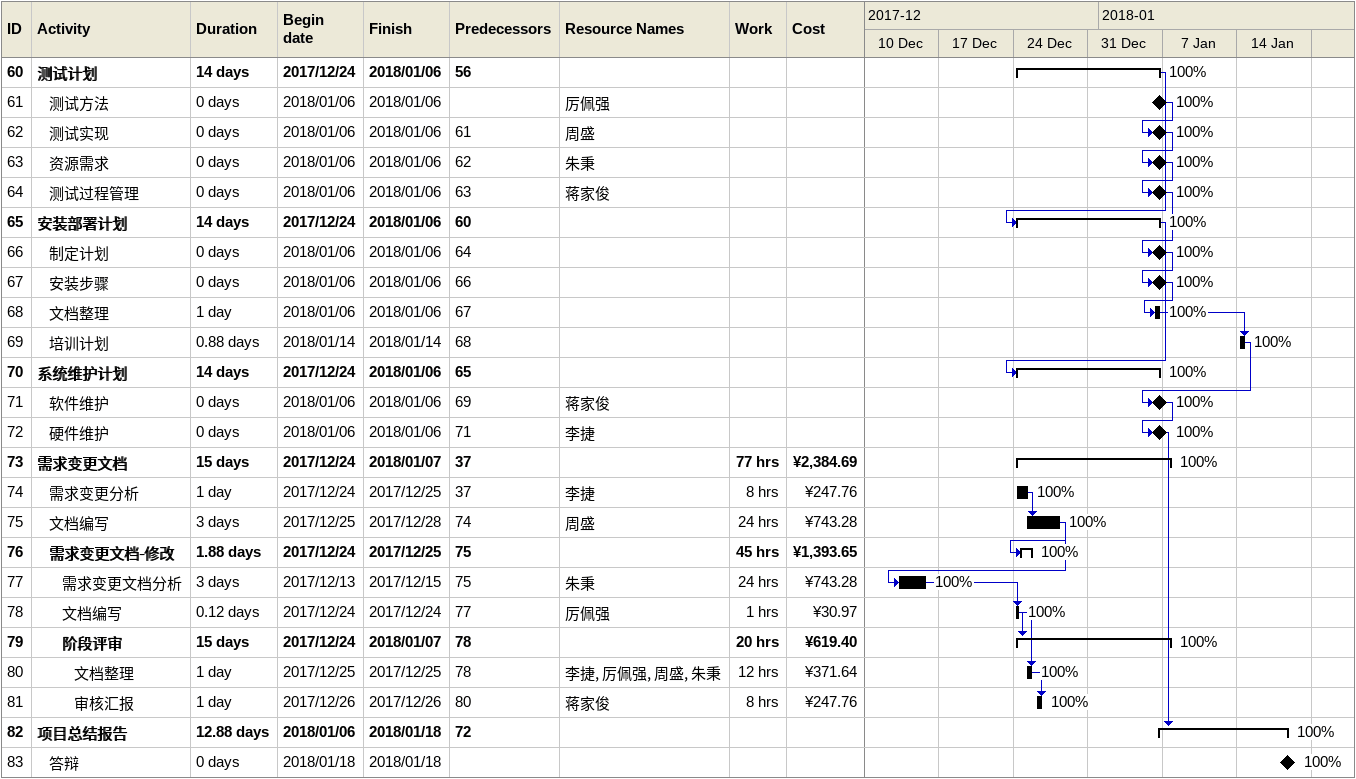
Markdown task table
| ID | Level | Task | Duration | Start | Finish | Predecessors | Resources | % complete | Work (h) | Cost (¥) |
|---|---|---|---|---|---|---|---|---|---|---|
| 60 | 1 | **测试计划** | 14d | 2017-12-24 | 2018-01-06 | 56 |  | 100 |  |  |
| 61 | 2 | 测试方法 | 0d | 2018-01-06 | 2018-01-06 |  | 厉佩强 | 100 |  |  |
| 62 | 2 | 测试实现 | 0d | 2018-01-06 | 2018-01-06 | 61 | 周盛 | 100 |  |  |
| 63 | 2 | 资源需求 | 0d | 2018-01-06 | 2018-01-06 | 62 | 朱秉 | 100 |  |  |
| 64 | 2 | 测试过程管理 | 0d | 2018-01-06 | 2018-01-06 | 63 | 蒋家俊 | 100 |  |  |
| 65 | 1 | **安装部署计划** | 14d | 2017-12-24 | 2018-01-06 | 60 |  | 100 |  |  |
| 66 | 2 | 制定计划 | 0d | 2018-01-06 | 2018-01-06 | 64 |  | 100 |  |  |
| 67 | 2 | 安装步骤 | 0d | 2018-01-06 | 2018-01-06 | 66 |  | 100 |  |  |
| 68 | 2 | 文档整理 | 1d | 2018-01-06 | 2018-01-06 | 67 |  | 100 |  |  |
| 69 | 2 | 培训计划 | 0.88d | 2018-01-14 | 2018-01-14 | 68 |  | 100 |  |  |
| 70 | 1 | **系统维护计划** | 14d | 2017-12-24 | 2018-01-06 | 65 |  | 100 |  |  |
| 71 | 2 | 软件维护 | 0d | 2018-01-06 | 2018-01-06 | 69 | 蒋家俊 | 100 |  |  |
| 72 | 2 | 硬件维护 | 0d | 2018-01-06 | 2018-01-06 | 71 | 李捷 | 100 |  |  |
| 73 | 1 | **需求变更文档** | 15d | 2017-12-24 | 2018-01-07 | 37 |  | 100 | 77 | 2384.69 |
| 74 | 2 | 需求变更分析 | 1d | 2017-12-24 | 2017-12-25 | 37 | 李捷 | 100 | 8 | 247.76 |
| 75 | 2 | 文档编写 | 3d | 2017-12-25 | 2017-12-28 | 74 | 周盛 | 100 | 24 | 743.28 |
| 76 | 2 | **需求变更文档-修改** | 1.88d | 2017-12-24 | 2017-12-25 | 75 |  | 100 | 45 | 1393.65 |
| 77 | 3 | 需求变更文档分析 | 3d | 2017-12-13 | 2017-12-15 | 75 | 朱秉 | 100 | 24 | 743.28 |
| 78 | 3 | 文档编写 | 0.12d | 2017-12-24 | 2017-12-24 | 77 | 厉佩强 | 100 | 1 | 30.97 |
| 79 | 3 | **阶段评审** | 15d | 2017-12-24 | 2018-01-07 | 78 |  | 100 | 20 | 619.40 |
| 80 | 4 | 文档整理 | 1d | 2017-12-25 | 2017-12-25 | 78 | 李捷, 厉佩强, 周盛, 朱秉 | 100 | 12 | 371.64 |
| 81 | 4 | 审核汇报 | 1d | 2017-12-26 | 2017-12-26 | 80 | 蒋家俊 | 100 | 8 | 247.76 |
| 82 | 1 | **项目总结报告** | 12.88d | 2018-01-06 | 2018-01-18 | 72 |  | 100 |  |  |
| 83 | 2 | 答辩 | 0d | 2018-01-18 | 2018-01-18 |  |  | 100 |  |  |
